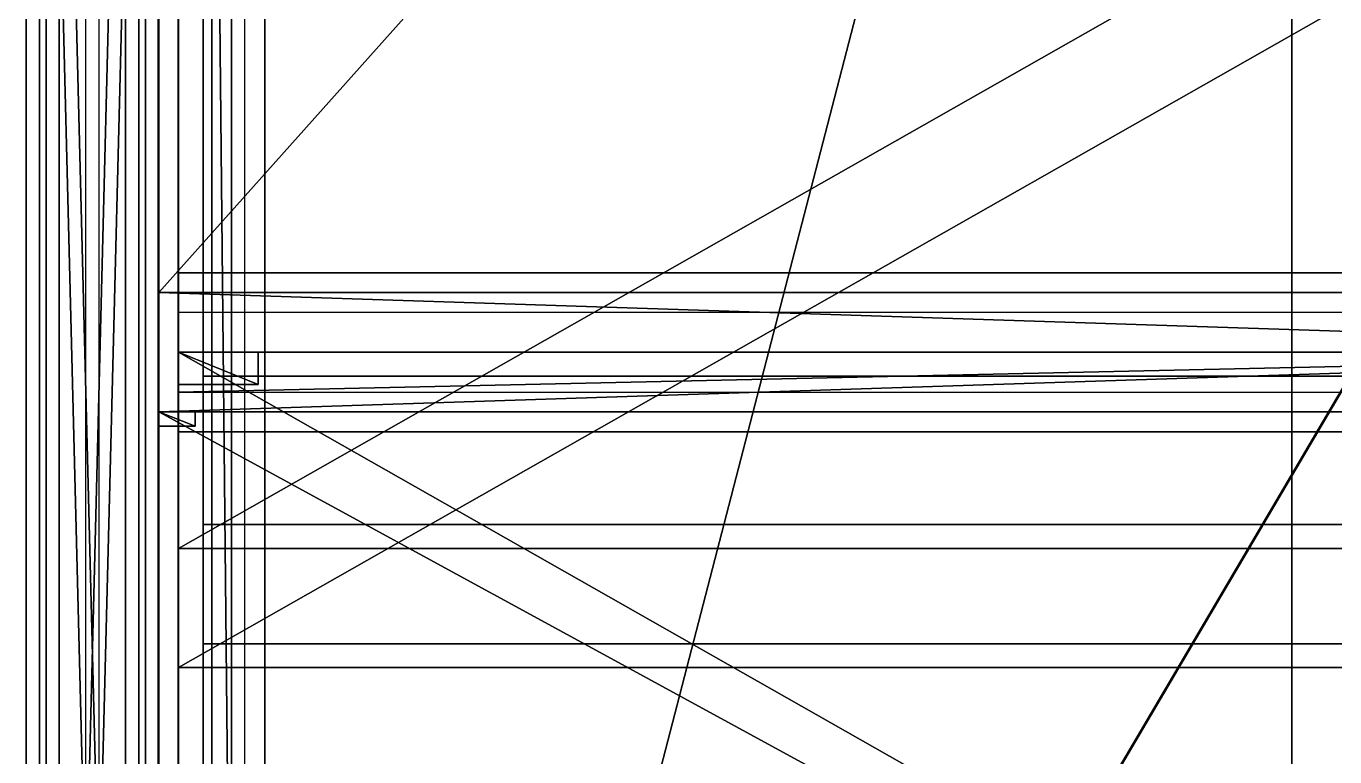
# Model space of a CAD drawing. Extents: x -93 to 34039, y -1114 to 8560.
# Drawn here: x -20 to 177.5, y 266 to 376.3 of the extents above; entities that cross this region are included whole.
import ezdxf

# ---------------------------------------------------------------- set-up
doc = ezdxf.new("R2010")
doc.units = 0
doc.layers.get('0').update_dxf_attribs({"color": 13, "linetype": 'CONTINUOUS'})
for name, color, linetype in [('_____18_______1____', 253, 'CONTINUOUS'), ('_____18_______1_____', 36, 'CONTINUOUS'), ('_____18________1____', 32, 'CONTINUOUS'), ('_____18________1_____', 134, 'CONTINUOUS'), ('_____18________2____', 34, 'CONTINUOUS'), ('_____18________2_____', 22, 'CONTINUOUS'), ('_SYSTEM__CT_MODE', 252, 'CONTINUOUS'), ('_SYSTEM__RG_COLOR', 36, 'CONTINUOUS'), ('_SYSTEM__SKALER', 134, 'CONTINUOUS'), ('TEMP', 36, 'CONTINUOUS')]:
    doc.layers.add(name, color=color, linetype=linetype)

# ---------------------------------------------------------------- blocks, each defined once
blk = doc.blocks.new('MARKER_TEKSTUR')
for p, q in [((0, 0), (0, 500)), ((0, 500, 700), (0, 0, 700)), ((16, 0), (16, 500)), ((16, 500, 700), (16, 0, 700)), ((0, 166.667, 620), (0, 166.667, 80)), ((16, 166.667, 620), (16, 166.667, 80)), ((16, 0), (0, 0)), ((16, 0, 700), (0, 0, 700)), ((0, 0, 700), (0, 0)), ((16, 0, 700), (16, 0))]:
    blk.add_line(p, q)
blk = doc.blocks.new('SKALER_1')
for p, q in [((0, 5), (0, 0)), ((5, 5), (0, 5)), ((5, 0), (5, 5)), ((0, 0), (5, 0))]:
    blk.add_line(p, q)
mesh = blk.add_polyface()
corners = [(5, 5), (0, 0), (0, 5), (5, 0)]
mesh.append_faces([[corners[k] for k in face] for face in [(0, 1, 2), (1, 0, 3)]], dxfattribs={"vtx0": -1})
blk = doc.blocks.new('TELO_95')
for p, q in [((0, 970), (0, 0)), ((0, 970, 18), (0, 0, 18)), ((568, 0), (568, 970)), ((568, 0, 18), (568, 970, 18)), ((0, 0), (568, 0)), ((0, 0), (0, 0, 18)), ((0, 0, 18), (568, 0, 18)), ((568, 0), (568, 0, 18))]:
    blk.add_line(p, q)
at = {"layer": '_SYSTEM__SKALER', "xscale": 0.8114285714285707, "yscale": 1.939999999999998}
blk.add_blockref('SKALER_1', (0, 0), dxfattribs=at)
mesh = blk.add_polyface()
corners = [(568, 970), (0, 0), (0, 970), (568, 0)]
mesh.append_faces([[corners[k] for k in face] for face in [(0, 1, 2), (1, 0, 3)]], dxfattribs={"vtx0": -1})
mesh = blk.add_polyface()
corners = [(568, 0, 18), (0, 970, 18), (0, 0, 18), (568, 970, 18)]
mesh.append_faces([[corners[k] for k in face] for face in [(0, 1, 2), (1, 0, 3)]], dxfattribs={"vtx0": -1})
blk = doc.blocks.new('MARKWR_KROMKI')
at = {"color": 250}
for p, q in [((608, 155.5, 16), (92, 155.5, 16)), ((608, 155.5), (92, 155.5)), ((0, 0, 16), (0, 0)), ((700, 0, 16), (700, 0))]:
    blk.add_line(p, q, dxfattribs=at)
blk = doc.blocks.new('M_K_RIGHT')
for p, q in [((0, 515, 5), (0, 0, 5)), ((0, 0, -5), (0, 515, -5)), ((0, 0, 5), (0, 0, -5))]:
    blk.add_line(p, q)
mesh = blk.add_polyface()
corners = [(0, 515, -5), (0, 0, 5), (0, 0, -5), (0, 515, 5)]
mesh.append_faces([[corners[k] for k in face] for face in [(0, 1, 2), (1, 0, 3)]], dxfattribs={"vtx0": -1})
blk = doc.blocks.new('M_K_FRONT')
for p, q in [((0, 0, 5), (749, 0, 5)), ((749, 0, -5), (0, 0, -5)), ((0, 0, -5), (0, 0, 5)), ((749, 0, 5), (749, 0, -5))]:
    blk.add_line(p, q)
mesh = blk.add_polyface()
corners = [(749, 0, 5), (0, 0, -5), (749, 0, -5), (0, 0, 5)]
mesh.append_faces([[corners[k] for k in face] for face in [(0, 1, 2), (1, 0, 3)]], dxfattribs={"vtx0": -1})
blk = doc.blocks.new('M_K_LEFT')
for p, q in [((0, 515, -5), (0, 515, 5)), ((0, 515, 5), (0, 0, 5)), ((0, 0, -5), (0, 515, -5)), ((0, 0, 5), (0, 0, -5))]:
    blk.add_line(p, q)
mesh = blk.add_polyface()
corners = [(0, 515, 5), (0, 0, -5), (0, 0, 5), (0, 515, -5)]
mesh.append_faces([[corners[k] for k in face] for face in [(0, 1, 2), (1, 0, 3)]], dxfattribs={"vtx0": -1})
blk = doc.blocks.new('KR_F')
at = {"color": 250}
for p, q in [((0, 0, 16), (0, 0)), ((700, 0, 16), (0, 0, 16)), ((0, 0), (700, 0)), ((700, 0), (700, 0, 16))]:
    blk.add_line(p, q, dxfattribs=at)
mesh = blk.add_polyface()
corners = [(700, 0, 16), (0, 0), (700, 0), (0, 0, 16)]
mesh.append_faces([[corners[k] for k in face] for face in [(0, 1, 2), (1, 0, 3)]], dxfattribs={"vtx0": -1})
blk = doc.blocks.new('KR_L')
at = {"color": 250}
for p, q in [((0, 500), (0, 0)), ((0, 0, 16), (0, 500, 16)), ((0, 500, 16), (0, 500)), ((0, 0), (0, 0, 16))]:
    blk.add_line(p, q, dxfattribs=at)
mesh = blk.add_polyface()
corners = [(0, 500, 16), (0, 0), (0, 0, 16), (0, 500)]
mesh.append_faces([[corners[k] for k in face] for face in [(0, 1, 2), (1, 0, 3)]], dxfattribs={"vtx0": -1})
blk = doc.blocks.new('KR_P')
at = {"color": 250}
for p, q in [((0, 0), (0, 500)), ((0, 500, 16), (0, 0, 16)), ((0, 0, 16), (0, 0))]:
    blk.add_line(p, q, dxfattribs=at)
mesh = blk.add_polyface()
corners = [(0, 500), (0, 0, 16), (0, 0), (0, 500, 16)]
mesh.append_faces([[corners[k] for k in face] for face in [(0, 1, 2), (1, 0, 3)]], dxfattribs={"vtx0": -1})
blk = doc.blocks.new('KR_35')
at = {"yscale": 1.94, "zscale": 1.125}
for name, p in [('KR_L', (0, 0)), ('KR_P', (568, 0))]:
    blk.add_blockref(name, p, dxfattribs=at)
at = {"xscale": 0.8114285714285715, "zscale": 1.125}
blk.add_blockref('KR_F', (0, 0), dxfattribs=at)
blk = doc.blocks.new('LL')
at = {"color": 250}
for p, q in [((0, 300), (0, 300, 8)), ((0, 300, 16), (0, 0, 16)), ((0, 300, 8), (0, 0, 8)), ((0, 300, 8), (0, 300, 16)), ((0, 300), (0, 0)), ((0, 0, 16), (0, 0, 8)), ((0, 0, 8), (0, 0))]:
    blk.add_line(p, q, dxfattribs=at)
blk = doc.blocks.new('RAM_PANEL_95')
at = {"color": 250}
for p, q in [((0, 970), (0, 0)), ((0, 970, 18), (0, 0, 18)), ((568, 0), (568, 970)), ((568, 0, 18), (568, 970, 18)), ((0, 0), (568, 0)), ((0, 0), (0, 0, 18)), ((0, 0, 18), (568, 0, 18)), ((568, 0), (568, 0, 18))]:
    blk.add_line(p, q, dxfattribs=at)
for name in ['TELO_95', 'KR_35']:
    blk.add_blockref(name, (0, 0))
at = {"layer": '_SYSTEM__CT_MODE', "xscale": 0.8114285714285707, "yscale": 1.939999999999999, "zscale": 1.124999999999998}
blk.add_blockref('MARKWR_KROMKI', (0, 0), dxfattribs=at)
at = {"layer": '_SYSTEM__CT_MODE', "yscale": 3.233333333333332, "zscale": 1.125}
blk.add_blockref('LL', (0, 0), dxfattribs=at)
at = {"layer": '_SYSTEM__RG_COLOR', "color": 1, "yscale": 1.871844660194175, "zscale": 1.2}
blk.add_blockref('M_K_LEFT', (3, 3, 9), dxfattribs=at)
at = {"layer": '_SYSTEM__RG_COLOR', "yscale": 1.871844660194175, "zscale": 1.2}
blk.add_blockref('M_K_RIGHT', (565, 3, 9), dxfattribs=at)
at = {"layer": '_SYSTEM__RG_COLOR', "xscale": 0.7503337783711621, "zscale": 1.199999999999999}
blk.add_blockref('M_K_FRONT', (3, 3, 9), dxfattribs=at)
blk = doc.blocks.new('PANEL_G_34')
for p, q in [((-5, 440), (-5, 0)), ((5, 0), (5, 440)), ((-5, 0), (5, 0))]:
    blk.add_line(p, q)
at = {"color": 250}
for p, q in [((0, 300, 16), (0, 0, 16)), ((0, 300, 8), (0, 0, 8)), ((0, 300), (0, 0)), ((0, 0, 16), (0, 0, 8)), ((0, 0, 8), (0, 0))]:
    blk.add_line(p, q, dxfattribs=at)
blk.add_blockref('RAM_PANEL_95', (0, 0))
mesh = blk.add_polyface()
corners = [(5, 0), (-5, 440), (-5, 0), (5, 440)]
mesh.append_faces([[corners[k] for k in face] for face in [(0, 1, 2), (1, 0, 3)]], dxfattribs={"vtx0": -1})
blk = doc.blocks.new('M_K_VERH')
for p, q in [((-5, 440), (-5, 0)), ((5, 0), (5, 440)), ((-5, 0), (5, 0))]:
    blk.add_line(p, q)
mesh = blk.add_polyface()
corners = [(5, 0), (-5, 440), (-5, 0), (5, 440)]
mesh.append_faces([[corners[k] for k in face] for face in [(0, 1, 2), (1, 0, 3)]], dxfattribs={"vtx0": -1})
blk = doc.blocks.new('RAM_PANEL_1')
at = {"layer": '_SYSTEM__CT_MODE', "yscale": 2.000000000000142, "zscale": 2.595714285714191}
blk.add_blockref('MARKER_TEKSTUR', (0, 0), dxfattribs=at)
at = {"layer": '_SYSTEM__RG_COLOR', "yscale": 2.25909090909091}
for name, p in [('PANEL_G_34', (8, 3, 3)), ('M_K_VERH', (8, 3, 1814))]:
    blk.add_blockref(name, p, dxfattribs=at)
blk = doc.blocks.new('PANEL_V')
blk.add_blockref('RAM_PANEL_1', (0, 0))
blk = doc.blocks.new('RAM_PANEL_7')
at = {"layer": '_SYSTEM__CT_MODE', "yscale": 2.000000000000143, "zscale": 1.604285714285655}
blk.add_blockref('MARKER_TEKSTUR', (0, 0), dxfattribs=at)
at = {"layer": '_SYSTEM__RG_COLOR', "yscale": 2.25909090909091}
for name, p in [('PANEL_G_34', (8, 3, 3)), ('M_K_VERH', (8, 3, 1120))]:
    blk.add_blockref(name, p, dxfattribs=at)
blk = doc.blocks.new('PANEL_V_1')
blk.add_blockref('RAM_PANEL_7', (0, 0))
blk = doc.blocks.new('TELO_31')
for p, q in [((0, 0), (934, 0)), ((0, 0, 18), (934, 0, 18))]:
    blk.add_line(p, q)
mesh = blk.add_polyface()
corners = [(934, 550), (0, 0), (0, 550), (934, 0)]
mesh.append_faces([[corners[k] for k in face] for face in [(0, 1, 2), (1, 0, 3)]], dxfattribs={"vtx0": -1})
mesh = blk.add_polyface()
corners = [(934, 0, 18), (0, 550, 18), (0, 0, 18), (934, 550, 18)]
mesh.append_faces([[corners[k] for k in face] for face in [(0, 1, 2), (1, 0, 3)]], dxfattribs={"vtx0": -1})
blk = doc.blocks.new('KR_20')
at = {"yscale": 1.868, "zscale": 1.125}
blk.add_blockref('KR_L', (0, 0), dxfattribs=at)
blk = doc.blocks.new('RAM_PANEL_32')
at = {"color": 250}
for p, q in [((0, 934), (0, 0)), ((0, 934, 18), (0, 0, 18))]:
    blk.add_line(p, q, dxfattribs=at)
at = {"rotation": 270}
blk.add_blockref('TELO_31', (0, 934), dxfattribs=at)
blk.add_blockref('KR_20', (0, 0))
at = {"layer": '_SYSTEM__CT_MODE', "xscale": 1.334285714285713, "yscale": 1.099999999999999, "zscale": 1.124999999999998, "rotation": 270}
blk.add_blockref('MARKWR_KROMKI', (0, 934), dxfattribs=at)
at = {"layer": '_SYSTEM__CT_MODE', "yscale": 3.113333333333332, "zscale": 1.125}
blk.add_blockref('LL', (0, 0), dxfattribs=at)
at = {"layer": '_SYSTEM__RG_COLOR', "color": 1, "yscale": 1.801941747572816, "zscale": 1.2}
blk.add_blockref('M_K_LEFT', (3, 3, 9), dxfattribs=at)
blk = doc.blocks.new('PANEL_G')
blk.add_blockref('RAM_PANEL_32', (0, 0))
blk = doc.blocks.new('RAM_PANEL_39')
at = {"layer": '_SYSTEM__RG_COLOR', "color": 1, "xscale": 1.2, "yscale": 1.236363636363636}
blk.add_blockref('PANEL_G_34', (9, 3, 3), dxfattribs=at)
blk = doc.blocks.new('PANEL_V_30')
blk.add_blockref('RAM_PANEL_39', (0, 0))
blk = doc.blocks.new('TELO_40')
for p, q in [((0, 0), (934, 0)), ((0, 0, 18), (934, 0, 18))]:
    blk.add_line(p, q)
mesh = blk.add_polyface()
corners = [(934, 550), (0, 0), (0, 550), (934, 0)]
mesh.append_faces([[corners[k] for k in face] for face in [(0, 1, 2), (1, 0, 3)]], dxfattribs={"vtx0": -1})
mesh = blk.add_polyface()
corners = [(934, 0, 18), (0, 550, 18), (0, 0, 18), (934, 550, 18)]
mesh.append_faces([[corners[k] for k in face] for face in [(0, 1, 2), (1, 0, 3)]], dxfattribs={"vtx0": -1})
blk = doc.blocks.new('KR_7')
at = {"yscale": 1.868, "zscale": 1.125}
blk.add_blockref('KR_L', (0, 0), dxfattribs=at)
blk = doc.blocks.new('RAM_PANEL_40')
at = {"color": 250}
for p, q in [((0, 934), (0, 0)), ((0, 934, 18), (0, 0, 18))]:
    blk.add_line(p, q, dxfattribs=at)
at = {"rotation": 270}
blk.add_blockref('TELO_40', (0, 934), dxfattribs=at)
blk.add_blockref('KR_7', (0, 0))
at = {"layer": '_SYSTEM__CT_MODE', "xscale": 1.334285714285713, "yscale": 1.099999999999999, "zscale": 1.124999999999998, "rotation": 270}
blk.add_blockref('MARKWR_KROMKI', (0, 934), dxfattribs=at)
at = {"layer": '_SYSTEM__CT_MODE', "yscale": 3.113333333333332, "zscale": 1.125}
blk.add_blockref('LL', (0, 0), dxfattribs=at)
at = {"layer": '_SYSTEM__RG_COLOR', "color": 1, "yscale": 1.801941747572816, "zscale": 1.2}
blk.add_blockref('M_K_LEFT', (3, 3, 9), dxfattribs=at)
blk = doc.blocks.new('PANEL_G_7')
blk.add_blockref('RAM_PANEL_40', (0, 0))
blk = doc.blocks.new('SKALER_3')
for p, q in [((0, 0), (0, 1)), ((0, 1), (0, 1, 1)), ((0, 1, 1), (0, 0, 1)), ((0, 0, 1), (0, 0))]:
    blk.add_line(p, q)
blk = doc.blocks.new('TELO_28')
for p, q in [((0, 1954), (0, 1954, -550)), ((0, 0), (0, 1954)), ((0, 1954, -550), (0, 0, -550)), ((18, 1954, -550), (0, 1954, -550)), ((0, 1954), (18, 1954)), ((18, 1954), (18, 1954, -550)), ((18, 0), (18, 1954)), ((18, 1954, -550), (18, 0, -550)), ((0, 0, -550), (0, 0)), ((18, 0, -550), (0, 0, -550)), ((18, 0, -550), (18, 0)), ((0, 0), (18, 0))]:
    blk.add_line(p, q)
at = {"layer": '_SYSTEM__SKALER', "extrusion": (0, 1, 1.30013e-13), "yscale": 1.099999999999921, "zscale": 2.791428571428366, "rotation": 180}
blk.add_blockref('SKALER_3', (0, 0), dxfattribs=at)
mesh = blk.add_polyface()
corners = [(0, 1954), (0, 0, -550), (0, 0), (0, 1954, -550)]
mesh.append_faces([[corners[k] for k in face] for face in [(0, 1, 2), (1, 0, 3)]], dxfattribs={"vtx0": -1})
mesh = blk.add_polyface()
corners = [(18, 1954, -550), (0, 0, -550), (0, 1954, -550), (18, 0, -550)]
mesh.append_faces([[corners[k] for k in face] for face in [(0, 1, 2), (1, 0, 3)]], dxfattribs={"vtx0": -1})
mesh = blk.add_polyface()
corners = [(0, 1954), (18, 1954, -550), (0, 1954, -550), (18, 1954)]
mesh.append_faces([[corners[k] for k in face] for face in [(0, 1, 2), (1, 0, 3)]], dxfattribs={"vtx0": -1})
mesh = blk.add_polyface()
corners = [(18, 0), (0, 1954), (0, 0), (18, 1954)]
mesh.append_faces([[corners[k] for k in face] for face in [(0, 1, 2), (1, 0, 3)]], dxfattribs={"vtx0": -1})
mesh = blk.add_polyface()
corners = [(18, 0, -550), (18, 1954), (18, 0), (18, 1954, -550)]
mesh.append_faces([[corners[k] for k in face] for face in [(0, 1, 2), (1, 0, 3)]], dxfattribs={"vtx0": -1})
mesh = blk.add_polyface()
corners = [(18, 0), (0, 0, -550), (18, 0, -550), (0, 0)]
mesh.append_faces([[corners[k] for k in face] for face in [(0, 1, 2), (1, 0, 3)]], dxfattribs={"vtx0": -1})
blk = doc.blocks.new('M_K_FR')
for p, q in [((5, 0, 640), (-5, 0, 640)), ((-5, 0, 640), (-5, 0)), ((-5, 0), (5, 0)), ((5, 0), (5, 0, 640))]:
    blk.add_line(p, q)
mesh = blk.add_polyface()
corners = [(5, 0), (-5, 0, 640), (-5, 0), (5, 0, 640)]
mesh.append_faces([[corners[k] for k in face] for face in [(0, 1, 2), (1, 0, 3)]], dxfattribs={"vtx0": -1})
blk = doc.blocks.new('1_V_1')
at = {"color": 250}
for p, q in [((-0.84, 23.18), (-0.72, 23.93)), ((-0.72, 23.93), (1.26, 23.93)), ((1.26, 23.93), (1.26, 6.79)), ((-5.15, 19.53), (-5.15, 21.27)), ((-1.19, 19.53), (-5.15, 19.53)), ((-1.19, 6.79), (-1.19, 19.53)), ((-5.15, 6.79), (-1.19, 6.79)), ((-5.15, 4.85), (-5.15, 6.79)), ((1.26, 6.79), (5.15, 6.79)), ((5.15, 6.79), (5.15, 4.85)), ((5.15, 4.85), (-5.15, 4.85))]:
    blk.add_line(p, q, dxfattribs=at)
blk.add_polyline3d([(-5.15, 21.27, 0), (-3.42, 21.4, 0), (-2.03, 21.79, 0), (-1.1, 22.61, 0), (-0.84, 23.18, 0)], dxfattribs=at)
blk = doc.blocks.new('F')
for p, q in [((0, 0, 700), (8, 0, 700)), ((0, 0), (0, 0, 700)), ((8, 0), (0, 0)), ((16, 0), (8, 0)), ((8, 0, 700), (8, 0)), ((8, 0, 700), (16, 0, 700)), ((16, 0, 700), (16, 0))]:
    blk.add_line(p, q)
blk = doc.blocks.new('RAM_PANEL_28')
for p, q in [((0, 0, 1954), (18, 0, 1954)), ((0, 0), (18, 0))]:
    blk.add_line(p, q)
at = {"extrusion": (0, -1, 6.12323e-17)}
blk.add_blockref('TELO_28', (0, 0), dxfattribs=at)
at = {"layer": '_SYSTEM__CT_MODE', "xscale": 1.124999999999999, "yscale": 1.100000000000078, "zscale": 2.791428571428469}
blk.add_blockref('MARKER_TEKSTUR', (0, 0), dxfattribs=at)
at = {"layer": '_SYSTEM__CT_MODE', "extrusion": (1, 0, 1.31028e-14), "xscale": 0.9714640198511213, "yscale": 1.031620319277108, "rotation": 270}
blk.add_blockref('1_V_1', (0, 977, 18), dxfattribs=at)
at = {"layer": '_SYSTEM__CT_MODE', "xscale": 1.125, "zscale": 2.791428571428158}
blk.add_blockref('F', (0, 0), dxfattribs=at)
at = {"layer": '_SYSTEM__RG_COLOR', "xscale": 1.2, "yscale": 1.236363636363636}
for name, p in [('PANEL_G_34', (9, 3, 3)), ('M_K_VERH', (9, 3, 1951))]:
    blk.add_blockref(name, p, dxfattribs=at)
at = {"layer": '_SYSTEM__RG_COLOR', "color": 1, "xscale": 1.2, "zscale": 3.043749999999878}
blk.add_blockref('M_K_FR', (9, 3, 3), dxfattribs=at)
blk = doc.blocks.new('PANEL_V_26')
blk.add_blockref('RAM_PANEL_28', (0, 0))
blk = doc.blocks.new('TELO_29')
for p, q in [((616, 0), (616, 550)), ((616, 0, 18), (616, 550, 18)), ((0, 0), (616, 0)), ((0, 0, 18), (616, 0, 18)), ((616, 0), (616, 0, 18))]:
    blk.add_line(p, q)
mesh = blk.add_polyface()
corners = [(616, 550), (0, 0), (0, 550), (616, 0)]
mesh.append_faces([[corners[k] for k in face] for face in [(0, 1, 2), (1, 0, 3)]], dxfattribs={"vtx0": -1})
mesh = blk.add_polyface()
corners = [(616, 0, 18), (0, 550, 18), (0, 0, 18), (616, 550, 18)]
mesh.append_faces([[corners[k] for k in face] for face in [(0, 1, 2), (1, 0, 3)]], dxfattribs={"vtx0": -1})
blk = doc.blocks.new('KR_1')
at = {"yscale": 1.232, "zscale": 1.125}
blk.add_blockref('KR_L', (0, 0), dxfattribs=at)
at = {"xscale": 0.7857142857142857, "zscale": 1.125}
blk.add_blockref('KR_F', (0, 0), dxfattribs=at)
blk = doc.blocks.new('RAM_PANEL_29')
at = {"color": 250}
for p, q in [((0, 616), (0, 0)), ((0, 616, 18), (0, 0, 18)), ((0, 0), (550, 0)), ((0, 0), (0, 0, 18)), ((0, 0, 18), (550, 0, 18))]:
    blk.add_line(p, q, dxfattribs=at)
at = {"rotation": 270}
blk.add_blockref('TELO_29', (0, 616), dxfattribs=at)
blk.add_blockref('KR_1', (0, 0))
at = {"layer": '_SYSTEM__CT_MODE', "xscale": 0.8799999999999991, "yscale": 1.099999999999999, "zscale": 1.124999999999998, "rotation": 270}
blk.add_blockref('MARKWR_KROMKI', (0, 616), dxfattribs=at)
at = {"layer": '_SYSTEM__CT_MODE', "yscale": 2.053333333333333, "zscale": 1.125}
blk.add_blockref('LL', (0, 0), dxfattribs=at)
at = {"layer": '_SYSTEM__RG_COLOR', "color": 1, "yscale": 1.184466019417476, "zscale": 1.2}
blk.add_blockref('M_K_LEFT', (3, 3, 9), dxfattribs=at)
at = {"layer": '_SYSTEM__RG_COLOR', "xscale": 0.7263017356475304, "zscale": 1.199999999999999}
blk.add_blockref('M_K_FRONT', (3, 3, 9), dxfattribs=at)
blk = doc.blocks.new('PANEL_G_1')
blk.add_blockref('RAM_PANEL_29', (0, 0))
blk = doc.blocks.new('V_MAR')
for p, q in [((294, 8), (0, 8)), ((294, -8), (0, -8))]:
    blk.add_line(p, q)
mesh = blk.add_polyface()
corners = [(294, -8), (0, 8), (0, -8), (294, 8)]
mesh.append_faces([[corners[k] for k in face] for face in [(0, 1, 2), (1, 0, 3)]], dxfattribs={"vtx0": -1})
blk = doc.blocks.new('N_MAR')
for p, q in [((0, 8), (294, 8)), ((0, -8), (294, -8))]:
    blk.add_line(p, q)
mesh = blk.add_polyface()
corners = [(294, 8), (0, -8), (0, 8), (294, -8)]
mesh.append_faces([[corners[k] for k in face] for face in [(0, 1, 2), (1, 0, 3)]], dxfattribs={"vtx0": -1})
blk = doc.blocks.new('N')
for p, q in [((300, 16), (0, 16)), ((300, 8), (0, 8)), ((300, 0), (0, 0))]:
    blk.add_line(p, q)
blk = doc.blocks.new('V')
for p, q in [((300, 16), (0, 16)), ((300, 8), (0, 8)), ((300, 0), (0, 0))]:
    blk.add_line(p, q)
blk = doc.blocks.new('MARKER_TEKSTUR_F')
for p, q in [((300, 16, 600), (0, 16, 600)), ((0, 16), (300, 16)), ((100, 16, 80), (100, 16, 520)), ((0, 0), (300, 0)), ((300, 0, 600), (0, 0, 600)), ((100, 0, 80), (100, 0, 520))]:
    blk.add_line(p, q)
blk = doc.blocks.new('RAMKA_PANEL_F_7')
at = {"layer": '_SYSTEM__CT_MODE', "xscale": 1.603333333333333, "yscale": 1.125}
for name, p in [('N', (0, 0)), ('V', (0, 0, 1988))]:
    blk.add_blockref(name, p, dxfattribs=at)
at = {"layer": '_SYSTEM__CT_MODE', "xscale": 1.603333333333333, "yscale": 1.125, "zscale": 3.313333333333333}
blk.add_blockref('MARKER_TEKSTUR_F', (0, 0), dxfattribs=at)
at = {"layer": '_SYSTEM__RG_COLOR', "color": 1, "xscale": 1.615646258503402}
for name, p, yscale in [('V_MAR', (3, 9, 1985), 0.7500000000000001), ('N_MAR', (3, 9, 3), 0.7499999999999996)]:
    blk.add_blockref(name, p, dxfattribs=dict(at, yscale=yscale))
blk = doc.blocks.new('PANEL_F_7')
blk.add_blockref('RAMKA_PANEL_F_7', (0, 0))
blk = doc.blocks.new('RAM_PANEL_33')
at = {"layer": '_SYSTEM__RG_COLOR', "color": 1, "xscale": 1.2, "yscale": 1.236363636363636}
blk.add_blockref('PANEL_G_34', (9, 3, 3), dxfattribs=at)
blk = doc.blocks.new('PANEL_V_27')
blk.add_blockref('RAM_PANEL_33', (0, 0))
blk = doc.blocks.new('RAM_PANEL_35')
at = {"layer": '_SYSTEM__RG_COLOR', "xscale": 1.2, "yscale": 1.236363636363636}
blk.add_blockref('PANEL_G_34', (9, 3, 3), dxfattribs=at)
blk = doc.blocks.new('PANEL_V_29')
blk.add_blockref('RAM_PANEL_35', (0, 0))
blk = doc.blocks.new('RAMKA_PANEL_F_11')
at = {"layer": '_SYSTEM__CT_MODE', "xscale": 1.603333333333333, "yscale": 1.125}
for name, p in [('N', (0, 0)), ('V', (0, 0, 826))]:
    blk.add_blockref(name, p, dxfattribs=at)
at = {"layer": '_SYSTEM__CT_MODE', "xscale": 1.603333333333333, "yscale": 1.125, "zscale": 1.376666666666667}
blk.add_blockref('MARKER_TEKSTUR_F', (0, 0), dxfattribs=at)
at = {"layer": '_SYSTEM__RG_COLOR', "color": 1, "xscale": 1.615646258503402}
for name, p, yscale in [('V_MAR', (3, 9, 823), 0.7500000000000001), ('N_MAR', (3, 9, 3), 0.7499999999999996)]:
    blk.add_blockref(name, p, dxfattribs=dict(at, yscale=yscale))
blk = doc.blocks.new('PANEL_F_11')
blk.add_blockref('RAMKA_PANEL_F_11', (0, 0))
blk = doc.blocks.new('TELO_37')
for p, q in [((0, 0), (934, 0)), ((0, 0, 18), (934, 0, 18))]:
    blk.add_line(p, q)
mesh = blk.add_polyface()
corners = [(934, 550), (0, 0), (0, 550), (934, 0)]
mesh.append_faces([[corners[k] for k in face] for face in [(0, 1, 2), (1, 0, 3)]], dxfattribs={"vtx0": -1})
mesh = blk.add_polyface()
corners = [(934, 0, 18), (0, 550, 18), (0, 0, 18), (934, 550, 18)]
mesh.append_faces([[corners[k] for k in face] for face in [(0, 1, 2), (1, 0, 3)]], dxfattribs={"vtx0": -1})
blk = doc.blocks.new('KR_5')
at = {"yscale": 1.868, "zscale": 1.125}
blk.add_blockref('KR_L', (0, 0), dxfattribs=at)
blk = doc.blocks.new('RAM_PANEL_37')
at = {"color": 250}
for p, q in [((0, 934), (0, 0)), ((0, 934, 18), (0, 0, 18))]:
    blk.add_line(p, q, dxfattribs=at)
at = {"rotation": 270}
blk.add_blockref('TELO_37', (0, 934), dxfattribs=at)
blk.add_blockref('KR_5', (0, 0))
at = {"layer": '_SYSTEM__CT_MODE', "xscale": 1.334285714285713, "yscale": 1.099999999999999, "zscale": 1.124999999999998, "rotation": 270}
blk.add_blockref('MARKWR_KROMKI', (0, 934), dxfattribs=at)
at = {"layer": '_SYSTEM__CT_MODE', "yscale": 3.113333333333332, "zscale": 1.125}
blk.add_blockref('LL', (0, 0), dxfattribs=at)
at = {"layer": '_SYSTEM__RG_COLOR', "color": 1, "yscale": 1.801941747572816, "zscale": 1.2}
blk.add_blockref('M_K_LEFT', (3, 3, 9), dxfattribs=at)
blk = doc.blocks.new('PANEL_G_5')
blk.add_blockref('RAM_PANEL_37', (0, 0))
blk = doc.blocks.new('TELO_38')
for p, q in [((0, 0), (934, 0)), ((0, 0, 18), (934, 0, 18))]:
    blk.add_line(p, q)
mesh = blk.add_polyface()
corners = [(934, 550), (0, 0), (0, 550), (934, 0)]
mesh.append_faces([[corners[k] for k in face] for face in [(0, 1, 2), (1, 0, 3)]], dxfattribs={"vtx0": -1})
mesh = blk.add_polyface()
corners = [(934, 0, 18), (0, 550, 18), (0, 0, 18), (934, 550, 18)]
mesh.append_faces([[corners[k] for k in face] for face in [(0, 1, 2), (1, 0, 3)]], dxfattribs={"vtx0": -1})
blk = doc.blocks.new('KR_6')
at = {"yscale": 1.868, "zscale": 1.125}
blk.add_blockref('KR_L', (0, 0), dxfattribs=at)
blk = doc.blocks.new('RAM_PANEL_38')
at = {"color": 250}
for p, q in [((0, 934), (0, 0)), ((0, 934, 18), (0, 0, 18))]:
    blk.add_line(p, q, dxfattribs=at)
at = {"rotation": 270}
blk.add_blockref('TELO_38', (0, 934), dxfattribs=at)
blk.add_blockref('KR_6', (0, 0))
at = {"layer": '_SYSTEM__CT_MODE', "xscale": 1.334285714285713, "yscale": 1.099999999999999, "zscale": 1.124999999999998, "rotation": 270}
blk.add_blockref('MARKWR_KROMKI', (0, 934), dxfattribs=at)
at = {"layer": '_SYSTEM__CT_MODE', "yscale": 3.113333333333332, "zscale": 1.125}
blk.add_blockref('LL', (0, 0), dxfattribs=at)
at = {"layer": '_SYSTEM__RG_COLOR', "color": 1, "yscale": 1.801941747572816, "zscale": 1.2}
blk.add_blockref('M_K_LEFT', (3, 3, 9), dxfattribs=at)
blk = doc.blocks.new('PANEL_G_6')
blk.add_blockref('RAM_PANEL_38', (0, 0))
blk = doc.blocks.new('TELO_36')
for p, q in [((0, 0), (934, 0)), ((0, 0, 18), (934, 0, 18))]:
    blk.add_line(p, q)
mesh = blk.add_polyface()
corners = [(934, 550), (0, 0), (0, 550), (934, 0)]
mesh.append_faces([[corners[k] for k in face] for face in [(0, 1, 2), (1, 0, 3)]], dxfattribs={"vtx0": -1})
mesh = blk.add_polyface()
corners = [(934, 0, 18), (0, 550, 18), (0, 0, 18), (934, 550, 18)]
mesh.append_faces([[corners[k] for k in face] for face in [(0, 1, 2), (1, 0, 3)]], dxfattribs={"vtx0": -1})
blk = doc.blocks.new('KR_4')
at = {"yscale": 1.868, "zscale": 1.125}
blk.add_blockref('KR_L', (0, 0), dxfattribs=at)
blk = doc.blocks.new('RAM_PANEL_36')
at = {"color": 250}
for p, q in [((0, 934), (0, 0)), ((0, 934, 18), (0, 0, 18))]:
    blk.add_line(p, q, dxfattribs=at)
at = {"rotation": 270}
blk.add_blockref('TELO_36', (0, 934), dxfattribs=at)
blk.add_blockref('KR_4', (0, 0))
at = {"layer": '_SYSTEM__CT_MODE', "xscale": 1.334285714285713, "yscale": 1.099999999999999, "zscale": 1.124999999999998, "rotation": 270}
blk.add_blockref('MARKWR_KROMKI', (0, 934), dxfattribs=at)
at = {"layer": '_SYSTEM__CT_MODE', "yscale": 3.113333333333332, "zscale": 1.125}
blk.add_blockref('LL', (0, 0), dxfattribs=at)
at = {"layer": '_SYSTEM__RG_COLOR', "color": 1, "yscale": 1.801941747572816, "zscale": 1.2}
blk.add_blockref('M_K_LEFT', (3, 3, 9), dxfattribs=at)
blk = doc.blocks.new('PANEL_G_4')
blk.add_blockref('RAM_PANEL_36', (0, 0))
blk = doc.blocks.new('RAM_PANEL_44')
at = {"layer": '_SYSTEM__RG_COLOR', "color": 1, "xscale": 1.2, "yscale": 1.236363636363636}
blk.add_blockref('PANEL_G_34', (9, 3, 3), dxfattribs=at)
blk = doc.blocks.new('PANEL_V_32')
blk.add_blockref('RAM_PANEL_44', (0, 0))
blk = doc.blocks.new('RAM_PANEL_51')
at = {"layer": '_SYSTEM__RG_COLOR', "color": 1, "xscale": 1.2, "yscale": 1.236363636363636}
blk.add_blockref('PANEL_G_34', (9, 3, 3), dxfattribs=at)
blk = doc.blocks.new('PANEL_V_35')
blk.add_blockref('RAM_PANEL_51', (0, 0))
blk = doc.blocks.new('TELO_86')
for p, q in [((0, 550), (0, 0)), ((0, 550, 18), (0, 0, 18)), ((0, 0), (300, 0)), ((0, 0), (0, 0, 18)), ((0, 0, 18), (300, 0, 18))]:
    blk.add_line(p, q)
at = {"layer": '_SYSTEM__SKALER', "xscale": 0.4285714285714282, "yscale": 1.099999999999999}
blk.add_blockref('SKALER_1', (0, 0), dxfattribs=at)
mesh = blk.add_polyface()
corners = [(300, 550), (0, 0), (0, 550), (300, 0)]
mesh.append_faces([[corners[k] for k in face] for face in [(0, 1, 2), (1, 0, 3)]], dxfattribs={"vtx0": -1})
mesh = blk.add_polyface()
corners = [(300, 0, 18), (0, 550, 18), (0, 0, 18), (300, 550, 18)]
mesh.append_faces([[corners[k] for k in face] for face in [(0, 1, 2), (1, 0, 3)]], dxfattribs={"vtx0": -1})
blk = doc.blocks.new('M_K_BACK')
for p, q in [((0, 0, 5), (749, 0, 5)), ((749, 0, -5), (0, 0, -5)), ((0, 0, -5), (0, 0, 5))]:
    blk.add_line(p, q)
mesh = blk.add_polyface()
corners = [(0, 0, 5), (749, 0, -5), (0, 0, -5), (749, 0, 5)]
mesh.append_faces([[corners[k] for k in face] for face in [(0, 1, 2), (1, 0, 3)]], dxfattribs={"vtx0": -1})
blk = doc.blocks.new('KR_Z')
at = {"color": 250}
for p, q in [((0, 0, 16), (0, 0)), ((0, 0), (700, 0)), ((700, 0, 16), (0, 0, 16))]:
    blk.add_line(p, q, dxfattribs=at)
mesh = blk.add_polyface()
corners = [(0, 0, 16), (700, 0), (0, 0), (700, 0, 16)]
mesh.append_faces([[corners[k] for k in face] for face in [(0, 1, 2), (1, 0, 3)]], dxfattribs={"vtx0": -1})
blk = doc.blocks.new('KR_29')
at = {"yscale": 0.6, "zscale": 1.125}
blk.add_blockref('KR_L', (0, 0), dxfattribs=at)
at = {"xscale": 0.7857142857142857, "zscale": 1.125}
blk.add_blockref('KR_Z', (0, 300), dxfattribs=at)
blk = doc.blocks.new('RAM_PANEL_86')
at = {"color": 250}
for p, q in [((0, 300), (0, 0)), ((550, 300), (0, 300)), ((0, 300), (0, 300, 18)), ((550, 300, 18), (0, 300, 18)), ((0, 300, 18), (0, 0, 18))]:
    blk.add_line(p, q, dxfattribs=at)
at = {"rotation": 270}
blk.add_blockref('TELO_86', (0, 300), dxfattribs=at)
blk.add_blockref('KR_29', (0, 0))
at = {"layer": '_SYSTEM__CT_MODE', "xscale": 0.428571428571428, "yscale": 1.099999999999999, "zscale": 1.124999999999998, "rotation": 270}
blk.add_blockref('MARKWR_KROMKI', (0, 300), dxfattribs=at)
at = {"layer": '_SYSTEM__CT_MODE', "zscale": 1.125}
blk.add_blockref('LL', (0, 0), dxfattribs=at)
at = {"layer": '_SYSTEM__RG_COLOR', "xscale": 0.7263017356475304, "zscale": 1.199999999999999}
blk.add_blockref('M_K_BACK', (3, 297, 9), dxfattribs=at)
at = {"layer": '_SYSTEM__RG_COLOR', "color": 1, "yscale": 0.5708737864077669, "zscale": 1.2}
blk.add_blockref('M_K_LEFT', (3, 3, 9), dxfattribs=at)
blk = doc.blocks.new('PANEL_G_28')
blk.add_blockref('RAM_PANEL_86', (0, 0))

msp = doc.modelspace()

# ---------------------------------------------------------------- block references
at = {"layer": '_____18_______1____', "extrusion": (2.93159e-31, -7.65714e-16, -1), "rotation": 270}
msp.add_blockref('PANEL_F_7', (0, 483.1, -2098), dxfattribs=at)
at = {"layer": '_____18_______1_____', "extrusion": (2.93159e-31, -7.65714e-16, -1), "rotation": 270}
msp.add_blockref('PANEL_F_11', (2, 483.1, -2928), dxfattribs=at)
at = {"layer": '_____18________1____', "rotation": 270.0000000000001}
for name, p in [('PANEL_V_30', (0, 970.1)), ('PANEL_V_26', (0, 336.1, 128))]:
    msp.add_blockref(name, p, dxfattribs=at)
at = {"layer": '_____18________1____'}
for name, p in [('PANEL_G_7', (-0.08, 18.21, 2082)), ('PANEL_G', (0, 18.1, 110)), ('PANEL_G_1', (0, 336.1, 964)), ('PANEL_G_28', (0, 18.1, 428))]:
    msp.add_blockref(name, p, dxfattribs=at)
at = {"layer": '_____18________1_____', "rotation": 270.0000000000001}
for name, p in [('PANEL_V_27', (0, 970.1, 2100)), ('PANEL_V_29', (0, 495.1, 2118))]:
    msp.add_blockref(name, p, dxfattribs=at)
at = {"layer": '_____18________1_____'}
for name, p in [('PANEL_G_5', (0, 18.1, 2100)), ('PANEL_G_6', (0, 18.1, 2524)), ('PANEL_G_4', (0, 18.1, 2912))]:
    msp.add_blockref(name, p, dxfattribs=at)
at = {"layer": '_____18________2____', "rotation": 270.0000000000001}
msp.add_blockref('PANEL_V_35', (0, 988.1), dxfattribs=at)
at = {"layer": '_____18________2_____', "rotation": 270.0000000000001}
msp.add_blockref('PANEL_V_32', (0, 988.1, 2100), dxfattribs=at)
at = {"layer": 'TEMP'}
for name, p in [('PANEL_V', (0, 0)), ('PANEL_V_1', (0, 0, 1817))]:
    msp.add_blockref(name, p, dxfattribs=at)

doc.saveas('drawing.dxf')
